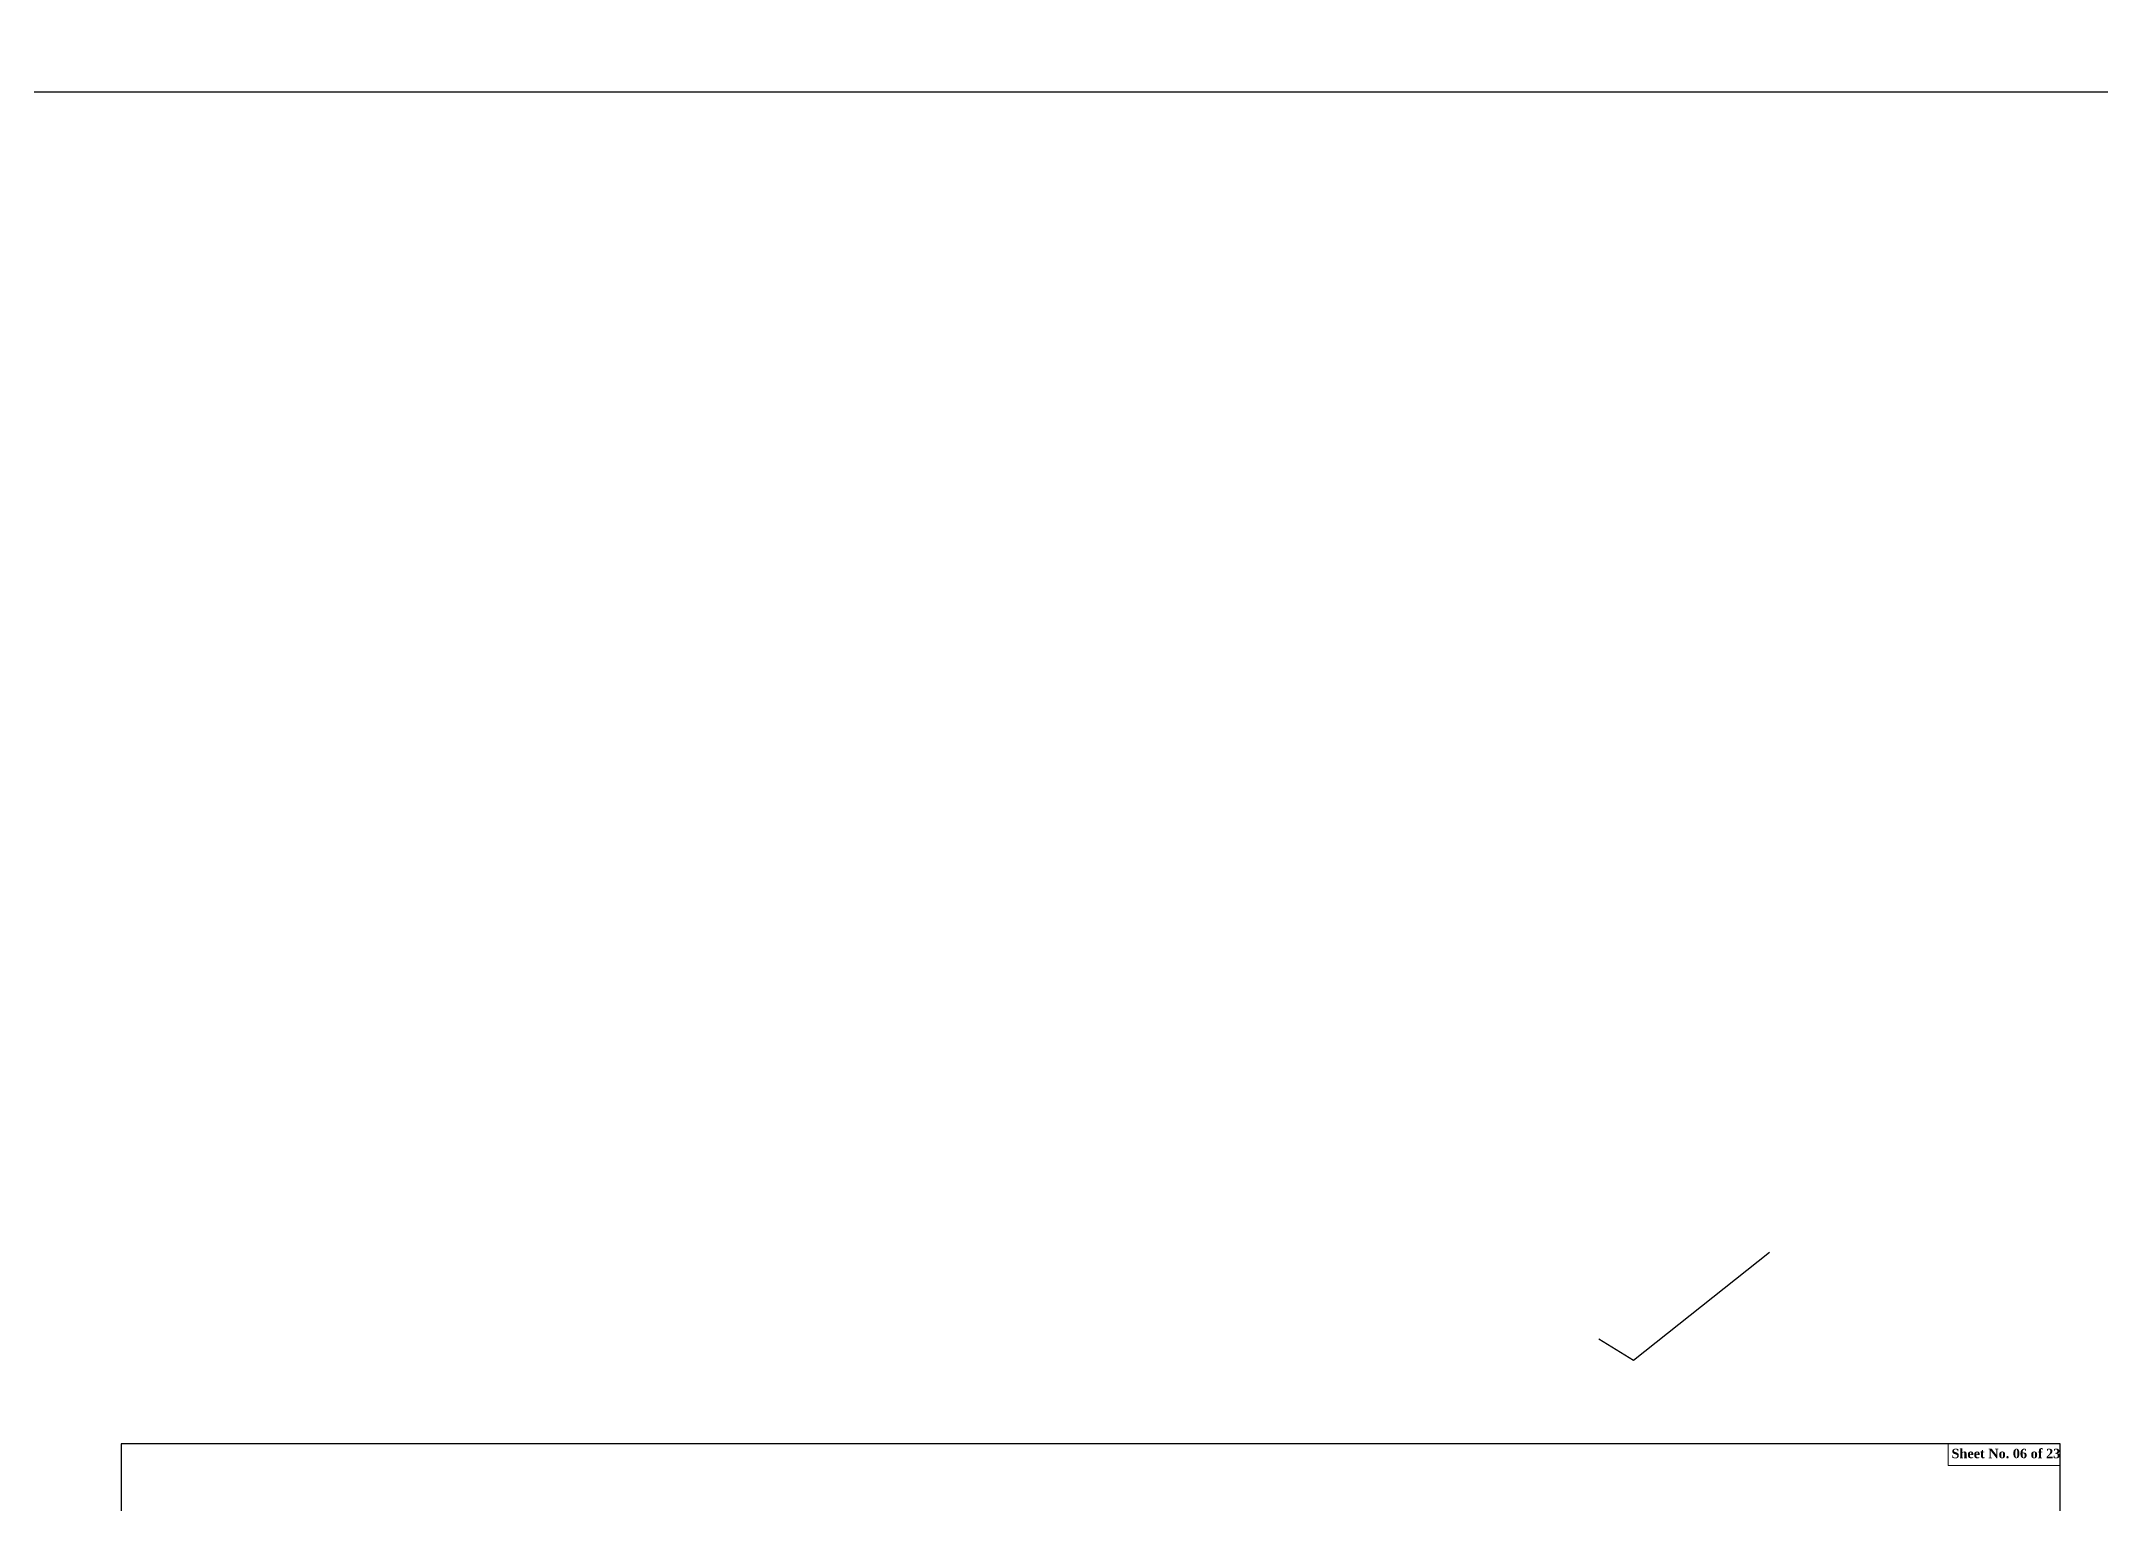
# Model space of a CAD drawing. Extents: x -119161 to 3778985, y -614964 to -30958.
# Drawn here: x 2572851 to 2688687, y -242536 to -160252 of the extents above; entities that cross this region are included whole.
import ezdxf

# ---------------------------------------------------------------- set-up
doc = ezdxf.new("R2010")
doc.units = 0
doc.header["$MEASUREMENT"] = 0
doc.layers.get('DEFPOINTS').update_dxf_attribs({"linetype": 'CONTINUOUS'})
doc.layers.add('LINE', color=7, linetype='CONTINUOUS')
doc.styles.get("Standard").update_dxf_attribs({"font": 'times.ttf', "height": 250})
doc.dimstyles.new('3', dxfattribs={"dimtxt": 225, "dimasz": 350, "dimexe": 100, "dimexo": 25, "dimgap": 9, "dimtad": 0, "dimdec": 0, "dimzin": 0, "dimdsep": 46, "dimtxsty": 'Standard', "dimcen": 0, "dimclrt": 256, "dimadec": 0, "dimazin": 0, "dimtfac": 1, "dimtdec": 0, "dimtofl": 0, "dimtmove": 2, "dimatfit": 3, "dimfxl": 1, "dimtolj": 1, "dimtzin": 0, "dimarcsym": 0})

# ---------------------------------------------------------------- blocks, each defined once
blk = doc.blocks.new('*D2064')
at = {"layer": 'DEFPOINTS', "color": 0, "lineweight": -2}
for p in [(2462635, -31122), (2462635, -33338), (2521930, -33338)]:
    blk.add_point(p, dxfattribs=at)
at = {"layer": 'DEFPOINTS', "color": 0, "linetype": 'ByBlock', "lineweight": -2}
for p in [(3484626, -240111), (3485507, -240111), (3485507, -240315)]:
    blk.add_point(p, dxfattribs=at)
at = {"layer": 'LINE', "color": 0, "lineweight": -2}
for p, q in [((2462635, -33313), (2462635, -31022)), ((2463185, -31122), (2491842, -31122)), ((2521380, -31122), (2492723, -31122)), ((2521930, -33313), (2521930, -31022))]:
    blk.add_line(p, q, dxfattribs=at)
at = {"layer": 'LINE', "color": 0, "linetype": 'ByBlock', "lineweight": -2}
for p, q in [((3484626, -240136), (3484626, -240415)), ((3484976, -240315), (3485157, -240315)), ((3485507, -240136), (3485507, -240415))]:
    blk.add_line(p, q, dxfattribs=at)
at = {"layer": 'LINE', "color": 0, "lineweight": -2}
for points in [[(2463185, -31031), (2463185, -31214), (2462635, -31122)], [(2521380, -31031), (2521380, -31214), (2521930, -31122)]]:
    blk.add_solid(points, dxfattribs=at)
at = {"layer": 'LINE', "color": 0, "linetype": 'ByBlock', "lineweight": -2}
for points in [[(3484976, -240257), (3484976, -240373), (3484626, -240315)], [(3485157, -240257), (3485157, -240373), (3485507, -240315)]]:
    blk.add_solid(points, dxfattribs=at)
at = {"layer": 'LINE', "insert": (2492283, -31122), "char_height": 250, "attachment_point": 5}
blk.add_mtext('\\A1;59295', dxfattribs=at)
at = {"layer": 'LINE', "linetype": 'ByBlock', "lineweight": -2, "insert": (3485066, -240810), "char_height": 250, "attachment_point": 5}
blk.add_mtext('\\A1;1000', dxfattribs=at)

msp = doc.modelspace()

# ---------------------------------------------------------------- linework, layer by layer
at = {"layer": 'LINE', "color": 0, "linetype": 'ByBlock', "lineweight": -2}
msp.add_lwpolyline([(2023067.7, -163107.6), (3778985.1, -163107.6), (3778985.1, -459611), (2023067.7, -459611)], close=True, dxfattribs=at)
at = {"layer": 'LINE', "color": 3, "ltscale": 0.5}
msp.add_lwpolyline([(2660464.6, -233251.4), (2662414.2, -234449.7), (2670062.9, -228383.1)], dxfattribs=at)
at = {"layer": 'LINE', "elevation": 0}
msp.add_lwpolyline([(2577358.1, -316259.2), (2686396.6, -316259.2), (2686396.6, -239153.4), (2577358.1, -239153.4)], close=True, dxfattribs=at)
at = {"layer": 'LINE', "lineweight": 9, "elevation": 0}
msp.add_lwpolyline([(2686396.6, -239153.4), (2680102.1, -239153.4), (2680102.1, -240388.2), (2686396.6, -240388.2)], close=True, dxfattribs=at)

# ---------------------------------------------------------------- texts
at = {"layer": 'LINE', "color": 7, "lineweight": 9, "insert": (2680291.9, -239440.4, 0), "char_height": 530.099, "width": 19040.97, "attachment_point": 1}
msp.add_mtext('{\\fTimes New Roman|b1|i0|c0|p18;Sheet No. 06 of 23}', dxfattribs=at)

# ---------------------------------------------------------------- dimensions: what is measured, and where the dimension line sits
at = {"layer": 'LINE', "color": 0, "linetype": 'ByBlock', "lineweight": -2}
dim = msp.add_linear_dim(base=(3485507.4, -240315), p1=(3484625.5, -240110.7), p2=(3485507.4, -240110.6), text='1000', dimstyle='3', dxfattribs=at)
dim.commit()
dim.dimension.update_dxf_attribs({"geometry": '*D2064', "text_midpoint": (3485066.5, -240810)})
at = {"layer": 'LINE'}
dim = msp.add_linear_dim(base=(2462635.3, -31122.3), p1=(2521930.4, -33338), p2=(2462635.3, -33338), angle=180, dimstyle='3', override={"dimtxt": 450, "dimasz": 550, "dimgap": 0, "dimclrd": 0, "dimclre": 0}, dxfattribs=at)
dim.commit()
dim.dimension.update_dxf_attribs({"geometry": '*D2064', "text_midpoint": (2492282.9, -31122.3)})

doc.saveas('drawing.dxf')
